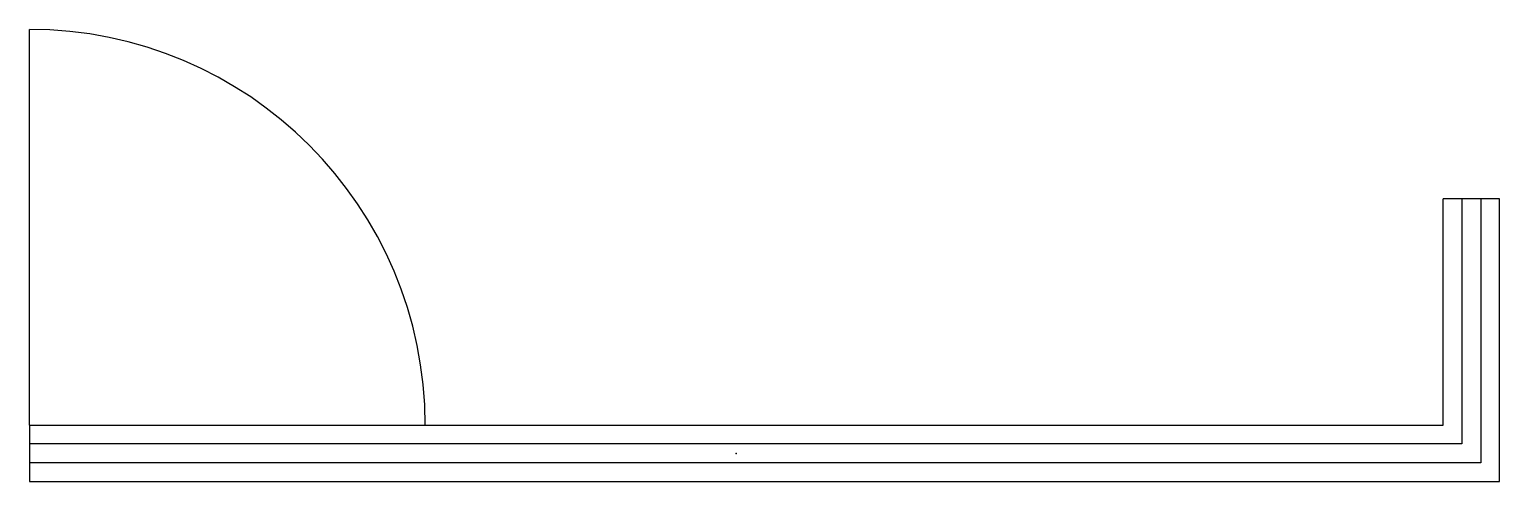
# Model space of a CAD drawing. Extents: x -1250 to 1350, y -50 to 750.
import ezdxf

# ---------------------------------------------------------------- set-up
doc = ezdxf.new("R2010")
doc.units = 0
doc.header["$LTSCALE"] = 25
doc.layers.add('Sunac_Gridline_Glass', color=134, linetype='Continuous')
doc.layers.add('Sunac_Gridline_Glass_Open', color=134, linetype='Continuous')

msp = doc.modelspace()

# ---------------------------------------------------------------- linework, layer by layer
at = {"ltscale": 10}
msp.add_point((0, 0), dxfattribs=at)
at = {"layer": 'Sunac_Gridline_Glass'}
for p, q in [((1250, 50), (1250, 450)), ((1350, 450), (1250, 450)), ((1283.3, 450), (1283.3, 16.7)), ((1316.7, 450), (1316.7, -16.7)), ((1350, -50), (1350, 450)), ((-1250, 50), (-1250, -50)), ((-1250, 50), (1250, 50)), ((1283.3, 16.7), (-1250, 16.7)), ((1316.7, -16.7), (-1250, -16.7)), ((-1250, -50), (1350, -50))]:
    msp.add_line(p, q, dxfattribs=at)
at = {"layer": 'Sunac_Gridline_Glass_Open'}
msp.add_line((-1250, 50), (-1250, 750), dxfattribs=at)
msp.add_arc((-1250, 50), 700, 0, 90, dxfattribs=at)

doc.saveas('drawing.dxf')
